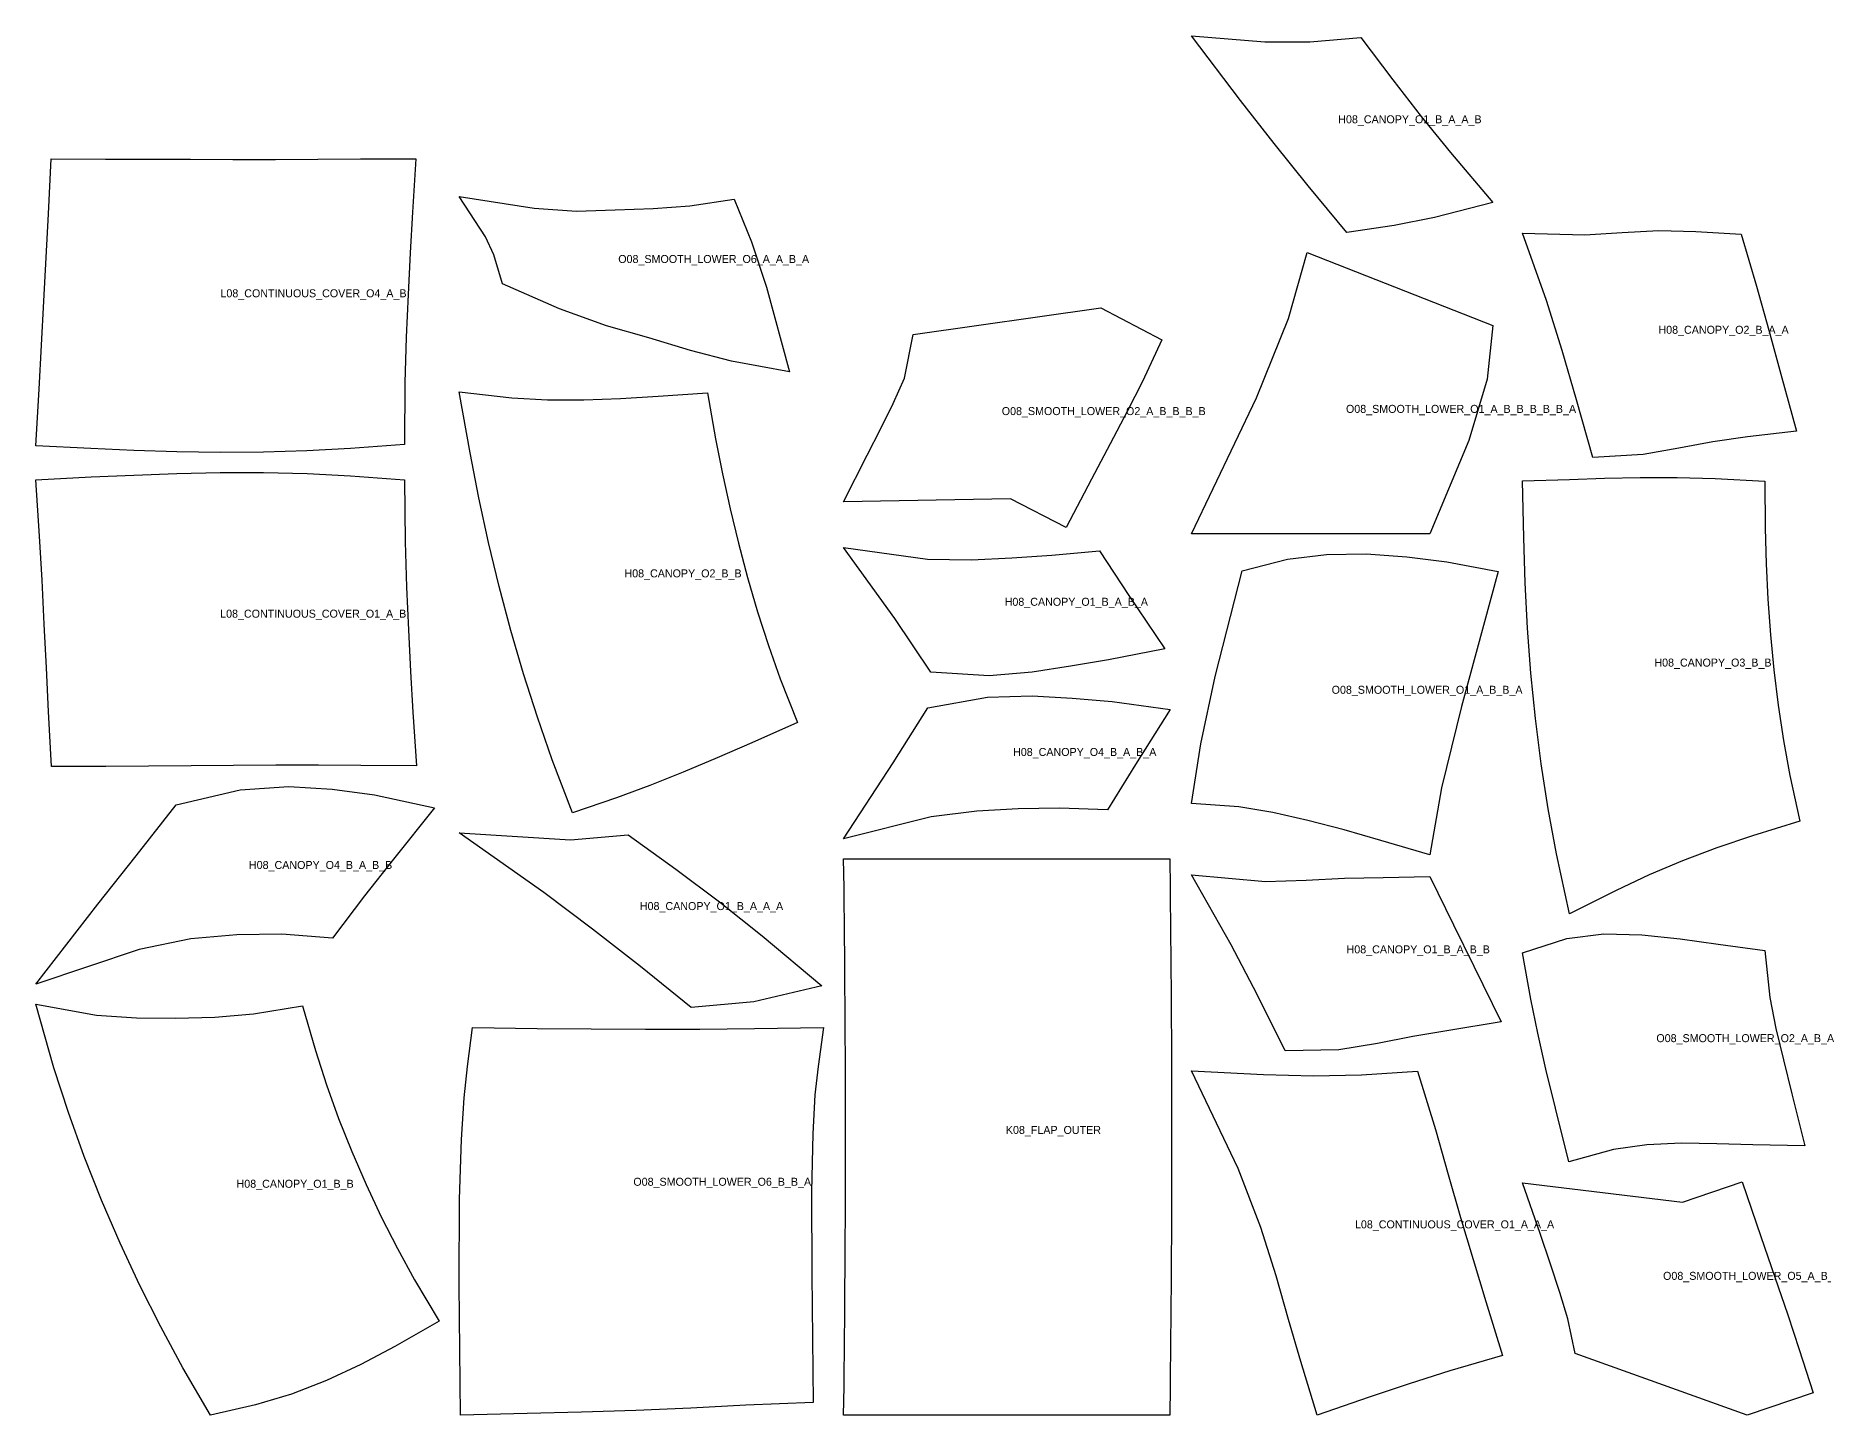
# Model space of a CAD drawing. Header units: millimetres. Extents: x 15 to 15325, y 15 to 1481.
# Drawn here: x 11816 to 13603, y 15 to 1395 of the extents above; entities that cross this region are included whole.
import ezdxf

# ---------------------------------------------------------------- set-up
doc = ezdxf.new("R2010")
doc.units = ezdxf.units.MM

msp = doc.modelspace()

# ---------------------------------------------------------------- linework, layer by layer
for points in [[(12971.7, 1394.6), (13045.1, 1388.5), (13090.1, 1388.6), (13141, 1392.9), (13172.9, 1350.3), (13201.4, 1313.7), (13230.6, 1277.7), (13273, 1227.7), (13214.7, 1212.8), (13174.3, 1204.8), (13127.1, 1197.9), (13088.2, 1244.4), (13054.2, 1286.8), (13020.8, 1329.8), (12971.7, 1394.6)], [(11831.4, 1271.6), (11885.6, 1271.2), (11928.2, 1271.1), (11970.8, 1271), (12013.1, 1270.7), (12055.5, 1270.8), (12098, 1271), (12140.6, 1271.3), (12196, 1271.6), (12192.8, 1218.2), (12190.4, 1177.4), (12188.2, 1135.9), (12186.2, 1093.1), (12184.9, 1047.6), (12184.7, 985.8), (12130.6, 981.7), (12087.1, 979.4), (12043.6, 978.1), (12000.2, 977.8), (11957, 978.5), (11914, 979.8), (11871, 981.7), (11815.9, 984.6), (11819.2, 1041.1), (11821.6, 1085.2), (11823.9, 1129.1), (11826.2, 1172.9), (11828.6, 1216.5), (11831.4, 1271.6)], [(12239.3, 1233.7), (12314.4, 1222.1), (12356.7, 1219.2), (12395.2, 1220.4), (12433.4, 1221.8), (12469.9, 1224.4), (12514.2, 1231), (12531.8, 1188.3), (12546.8, 1143.1), (12569.5, 1058.5), (12511.8, 1069), (12470.6, 1079.8), (12428.9, 1092.3), (12386.6, 1104.6), (12339.7, 1121.6), (12282.8, 1146.6), (12273.9, 1175.4), (12265.5, 1193.5), (12239.3, 1233.7)], [(13302.6, 1197.1), (13364.8, 1195.3), (13402.2, 1197.9), (13438.8, 1199.7), (13475.9, 1198.8), (13521.4, 1196.1), (13536.7, 1144.1), (13549, 1100.1), (13560.9, 1056.2), (13576.5, 999.1), (13527.6, 993.4), (13493.1, 988.4), (13459, 982.1), (13423.2, 975.8), (13373, 972.8), (13356.7, 1030.5), (13342.2, 1079.8), (13326.5, 1129.8), (13302.6, 1197.1)], [(12971.7, 896.4), (13036.5, 1032.3), (13068.8, 1111.9), (13087.3, 1177.9), (13273.1, 1104.7), (13267.2, 1051.2), (13249, 989.7), (13210, 896.4), (12971.7, 896.4)], [(12693.2, 1095.7), (12881, 1122.5), (12942.1, 1090.3), (12922.5, 1048.9), (12907.2, 1018.7), (12890.4, 986.4), (12871.8, 951.2), (12846.3, 902.7), (12790.8, 931.4), (12623.8, 928.4), (12647.4, 975.1), (12661, 1001.8), (12673.4, 1026.8), (12684.5, 1052.2), (12693.2, 1095.7)], [(12239.3, 1038.5), (12291.9, 1032.4), (12327.8, 1030.4), (12363.9, 1030.5), (12400.7, 1031.9), (12438.4, 1034.1), (12487.7, 1037.4), (12495.8, 991.4), (12502.6, 956.4), (12510.2, 921.6), (12518.5, 887), (12527.7, 852.7), (12537.7, 818.6), (12548.5, 784.8), (12560.2, 751.5), (12577.6, 707.7), (12531.9, 687.6), (12497.4, 672.4), (12463.4, 658), (12430, 644.8), (12396.8, 632.6), (12352.6, 617.6), (12332.4, 670.5), (12317.5, 713.2), (12303.7, 756.3), (12290.9, 799.8), (12279.2, 843.7), (12268.5, 887.9), (12258.9, 932.6), (12250.2, 977.5), (12239.3, 1038.5)], [(11815.9, 950.6), (11871.2, 953.4), (11914.1, 955.2), (11957, 956.8), (12000.2, 957.8), (12043.7, 957.8), (12087.2, 956.7), (12130.7, 954.5), (12184.7, 950.3), (12185.3, 888.6), (12186.6, 843.1), (12188.5, 800.3), (12190.7, 758.8), (12193.1, 718), (12196.5, 664.6), (12141, 664.9), (12098.5, 665.1), (12056, 665.2), (12013.6, 664.9), (11971.3, 664.4), (11928.7, 664), (11886, 663.9), (11831.8, 663.7), (11828.8, 718.7), (11826.6, 762.4), (11824.4, 806.1), (11822.2, 850), (11819.7, 894.1), (11815.9, 950.6)], [(13302.6, 949.3), (13349.5, 950.7), (13384.6, 952), (13420.3, 952.8), (13457.3, 952.7), (13495.3, 951.7), (13545, 949), (13545.4, 902.1), (13546.3, 866.6), (13548, 831.1), (13550.5, 795.6), (13553.9, 760.3), (13558.2, 725), (13563.5, 689.8), (13569.8, 654.9), (13580, 609.2), (13532.6, 594.6), (13497.1, 582.3), (13462.7, 569.3), (13429.3, 555.4), (13396.4, 539.9), (13349.6, 516.3), (13336.6, 576.3), (13328.3, 621.4), (13321.3, 666.6), (13315.5, 711.8), (13310.9, 757), (13307.5, 802.2), (13305.2, 847.4), (13303.8, 892.5), (13302.6, 949.3)], [(12623.8, 882.7), (12707.6, 871.1), (12751.7, 870.6), (12791.9, 872.6), (12832.1, 875), (12879.5, 879.6), (12909, 834.8), (12945, 781.5), (12888.8, 770.5), (12850.6, 764.1), (12812.2, 758.1), (12769.4, 754.5), (12710.9, 758.2), (12674.9, 811.7), (12623.8, 882.7)], [(13022.4, 859.3), (13067.8, 871), (13106.6, 875.7), (13146.4, 876.4), (13186.8, 873.6), (13226.9, 868.4), (13278.2, 858.9), (13241.6, 723.8), (13221.7, 642.6), (13210.1, 575.6), (13161, 589.8), (13124.3, 600.3), (13088.1, 609.9), (13053, 617.8), (13019.1, 623.4), (12971.7, 626.9), (12980.9, 686.3), (12995.2, 753.8), (13022.4, 859.3)], [(12707.9, 722.4), (12767.6, 733.1), (12812.3, 734.5), (12852.3, 732.1), (12892.2, 728.8), (12950.3, 720.9), (12915.8, 665.9), (12887.8, 620.3), (12839.6, 622.1), (12798.4, 621.3), (12756.9, 619.2), (12711.3, 613.3), (12623.8, 591.3), (12673.3, 667.5), (12707.9, 722.4)], [(11956.4, 625.6), (12020.3, 640.4), (12069.1, 643.7), (12112.3, 641), (12154.7, 635.5), (12214.8, 622.5), (12173.5, 571.1), (12144.8, 534.6), (12112.8, 492.1), (12062.1, 496.1), (12017.1, 495.4), (11971.1, 491.5), (11919.3, 480.9), (11815.9, 446.1), (11878, 526.2), (11916.2, 574.3), (11956.4, 625.6)], [(12239.3, 597.6), (12350.6, 590.6), (12408.2, 595.3), (12456, 561), (12499.7, 528.3), (12542.3, 494.5), (12602, 444.6), (12534.1, 428.3), (12471.2, 422.7), (12420.7, 463.8), (12372.8, 501.1), (12323.9, 537.7), (12239.3, 597.6)], [(12623.8, 571.3), (12661.1, 571.3), (12686.3, 571.3), (12711.5, 571.3), (12736.6, 571.3), (12761.8, 571.3), (12787, 571.3), (12812.2, 571.3), (12837.3, 571.3), (12862.5, 571.3), (12887.7, 571.3), (12912.8, 571.3), (12949.9, 571.3), (12950.2, 542.8), (12950.4, 526.1), (12950.6, 509.5), (12950.8, 492.8), (12950.9, 476.2), (12951.1, 459.5), (12951.2, 442.9), (12951.3, 426.3), (12951.4, 409.6), (12951.5, 393), (12951.6, 376.3), (12951.6, 359.7), (12951.7, 343.1), (12951.7, 326.4), (12951.7, 309.8), (12951.7, 293.2), (12951.7, 276.5), (12951.7, 259.9), (12951.7, 243.3), (12951.6, 226.6), (12951.6, 210), (12951.5, 193.3), (12951.4, 176.7), (12951.3, 160.1), (12951.2, 143.4), (12951.1, 126.8), (12950.9, 110.1), (12950.8, 93.5), (12950.6, 76.8), (12950.4, 60.2), (12950.2, 43.5), (12949.9, 15), (12912.8, 15), (12887.7, 15), (12862.5, 15), (12837.3, 15), (12812.2, 15), (12787, 15), (12761.8, 15), (12736.6, 15), (12711.5, 15), (12686.3, 15), (12661.1, 15), (12623.8, 15), (12624.2, 43.8), (12624.4, 60.4), (12624.5, 77.1), (12624.7, 93.7), (12624.9, 110.3), (12625, 127), (12625.1, 143.6), (12625.2, 160.2), (12625.3, 176.8), (12625.4, 193.5), (12625.5, 210.1), (12625.6, 226.7), (12625.6, 243.3), (12625.6, 259.9), (12625.7, 276.5), (12625.7, 293.2), (12625.7, 309.8), (12625.6, 326.4), (12625.6, 343), (12625.6, 359.6), (12625.5, 376.2), (12625.4, 392.9), (12625.3, 409.5), (12625.2, 426.1), (12625.1, 442.7), (12625, 459.3), (12624.9, 476), (12624.7, 492.6), (12624.5, 509.2), (12624.4, 525.9), (12624.2, 542.5), (12623.8, 571.3)], [(12971.7, 555.6), (13045.5, 548.8), (13086.2, 550), (13124.6, 552), (13163.3, 552.8), (13209.9, 553.7), (13233.7, 505.4), (13253.8, 464), (13281.2, 408.4), (13228.8, 399.8), (13193, 393.7), (13157.6, 386.6), (13119.1, 380.4), (13065.4, 379.5), (13037.3, 435.7), (13011.3, 485.6), (12971.7, 555.6)], [(13302.6, 477.3), (13347, 491.7), (13384, 496.3), (13421.9, 495.5), (13460.2, 491.4), (13498.3, 486), (13545, 479.8), (13550, 432.8), (13556.1, 401.8), (13563.5, 370.3), (13571.9, 336.4), (13584.8, 284.5), (13533.1, 285.3), (13497, 286.5), (13461.5, 287), (13427, 285.4), (13393.7, 280.6), (13349, 268.4), (13335.6, 322.2), (13326.1, 361.1), (13317.9, 397), (13310.9, 431), (13302.6, 477.3)], [(11815.9, 426.1), (11876.8, 415.2), (11916.5, 412.4), (11955.6, 412.1), (11994.9, 413), (12033.6, 416.3), (12082.8, 424.5), (12095.6, 379.6), (12106.6, 345.5), (12118.7, 311.9), (12131.9, 278.6), (12146.2, 245.8), (12161.4, 213.4), (12177.5, 181.6), (12194.7, 150.4), (12219.3, 109.2), (12175.1, 83.6), (12141.1, 65.6), (12106.7, 49.6), (12071.7, 36.2), (12035.7, 25.4), (11990.5, 15), (11963, 62.5), (11940.9, 103.3), (11920, 144.8), (11900.2, 187), (11881.7, 230), (11864.4, 273.6), (11848.5, 317.8), (11834, 362.5), (11815.9, 426.1)], [(12252.7, 402.6), (12317.4, 401.7), (12371.4, 401.3), (12425.6, 401.1), (12480, 401.2), (12534.6, 401.7), (12603.8, 402.7), (12598.2, 363.9), (12595.1, 335.5), (12592.9, 296.3), (12591.8, 238.8), (12591.9, 155.6), (12593.4, 27.9), (12526.1, 25), (12471, 22.2), (12416.1, 19.9), (12361.6, 18.1), (12307.2, 16.6), (12240.8, 15), (12239.3, 145.7), (12239.8, 231.1), (12241.6, 290.8), (12244.3, 332.4), (12247.7, 363.9), (12252.7, 402.6)], [(12971.7, 359.5), (13043.8, 355.6), (13093.8, 354.4), (13141.7, 355.5), (13197.5, 359), (13215.5, 300.6), (13228.4, 255.7), (13240.7, 212.9), (13253.3, 170.7), (13266.1, 128.6), (13282.6, 74.9), (13230, 59.3), (13189.4, 46.5), (13149.2, 33.1), (13097.2, 15), (13081.1, 68.7), (13068.8, 110.9), (13056.2, 154.5), (13040.9, 202.6), (13018.2, 261.7), (12971.7, 359.5)], [(13302.6, 247.4), (13462.7, 228.1), (13522.2, 248.4), (13541, 193.7), (13554.9, 153), (13567.8, 115.4), (13579.3, 80.9), (13593.4, 37.5), (13527.4, 15), (13355.2, 76.7), (13348, 111.4), (13340, 137.8), (13330.5, 166.1), (13320.2, 196.6), (13302.6, 247.4)]]:
    msp.add_lwpolyline(points, close=True)

# ---------------------------------------------------------------- texts
for s, p in [('H08_CANOPY_O1_B_A_A_B', (13118.4, 1307)), ('O08_SMOOTH_LOWER_O6_A_A_B_A', (12398.4, 1167.3)), ('L08_CONTINUOUS_COVER_O4_A_B', (12000.6, 1133)), ('H08_CANOPY_O2_B_A_A', (13438.6, 1096.5)), ('O08_SMOOTH_LOWER_O2_A_B_B_B_B', (12781.9, 1015.2)), ('O08_SMOOTH_LOWER_O1_A_B_B_B_B_B_A', (13126.1, 1017.4)), ('H08_CANOPY_O2_B_B', (12404.6, 852.9)), ('H08_CANOPY_O1_B_A_B_A', (12784.8, 824.5)), ('L08_CONTINUOUS_COVER_O1_A_B', (12000.3, 812.6)), ('H08_CANOPY_O3_B_B', (13434.5, 763.7)), ('O08_SMOOTH_LOWER_O1_A_B_B_A', (13111.8, 736.5)), ('H08_CANOPY_O4_B_A_B_A', (12793.2, 674.3)), ('H08_CANOPY_O4_B_A_B_B', (12029.1, 561.3)), ('H08_CANOPY_O1_B_A_A_A', (12420, 520.2)), ('H08_CANOPY_O1_B_A_B_B', (13126.7, 476.9)), ('O08_SMOOTH_LOWER_O2_A_B_A', (13436.5, 388.1)), ('K08_FLAP_OUTER', (12786, 296.3)), ('H08_CANOPY_O1_B_B', (12016.7, 242.5)), ('O08_SMOOTH_LOWER_O6_B_B_A', (12413.5, 244.5)), ('L08_CONTINUOUS_COVER_O1_A_A_A', (13135.1, 201.9)), ('O08_SMOOTH_LOWER_O5_A_B_B_B_B', (13443.2, 150.4))]:
    msp.add_text(s, height=8).set_placement(p)

doc.saveas('drawing.dxf')
